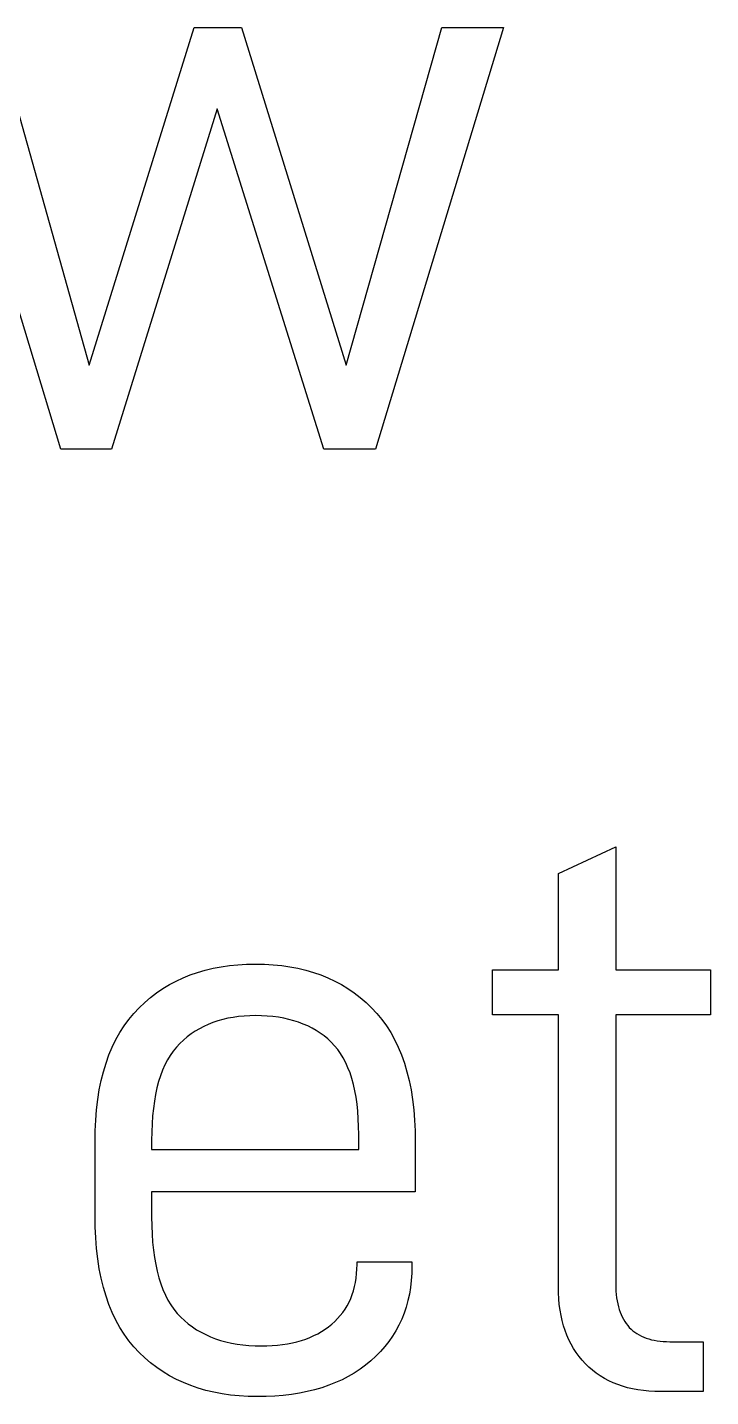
# Model space of a CAD drawing. Header units: millimetres. Extents: x 120 to 180, y -156 to -28.
# Drawn here: x 137.533 to 139.706, y -100.93 to -96.575 of the extents above; entities that cross this region are included whole.
import ezdxf

# ---------------------------------------------------------------- set-up
doc = ezdxf.new("R2010")
doc.units = ezdxf.units.MM
doc.layers.add('F.Silkscreen', color=41, linetype='CONTINUOUS', true_color=0xf2eda1)

msp = doc.modelspace()

# ---------------------------------------------------------------- linework, layer by layer
at = {"layer": 'F.Silkscreen', "linetype": 'CONTINUOUS'}
for p, q in [((137.639711, -97.916789), (137.232252, -96.575327)), ((137.428044, -96.575327), (137.72967, -97.649545)), ((137.72967, -97.649545), (138.063044, -96.575327)), ((138.063044, -96.575327), (138.213857, -96.575327)), ((138.213857, -96.575327), (138.547233, -97.649545)), ((138.547233, -97.649545), (138.851503, -96.575327)), ((139.047295, -96.575327), (138.639836, -97.916789)), ((138.851503, -96.575327), (139.047295, -96.575327)), ((138.137128, -96.834625), (137.801107, -97.916789)), ((138.475795, -97.916789), (138.137128, -96.834625)), ((137.801107, -97.916789), (137.639711, -97.916789)), ((138.639836, -97.916789), (138.475795, -97.916789)), ((139.221921, -99.265781), (139.404484, -99.181107)), ((139.404484, -99.181107), (139.404484, -99.57269)), ((139.221921, -99.57269), (139.221921, -99.265781)), ((138.028303, -99.598132), (138.051106, -99.58891)), ((138.051106, -99.58891), (138.074614, -99.580772)), ((138.074614, -99.580772), (138.098824, -99.57372)), ((138.098824, -99.57372), (138.123738, -99.567754)), ((138.123738, -99.567754), (138.149354, -99.562872)), ((138.149354, -99.562872), (138.175672, -99.559075)), ((138.175672, -99.559075), (138.202693, -99.556363)), ((138.202693, -99.556363), (138.230414, -99.554736)), ((138.230414, -99.554736), (138.258837, -99.554194)), ((138.258837, -99.554194), (138.287254, -99.554736)), ((138.287254, -99.554736), (138.314958, -99.556363)), ((138.314958, -99.556363), (138.341949, -99.559075)), ((138.341949, -99.559075), (138.368226, -99.562872)), ((138.368226, -99.562872), (138.393791, -99.567754)), ((138.393791, -99.567754), (138.418642, -99.57372)), ((138.418642, -99.57372), (138.44278, -99.580772)), ((138.44278, -99.580772), (138.466205, -99.58891)), ((138.466205, -99.58891), (138.488917, -99.598132)), ((139.0129, -99.715596), (139.0129, -99.57269)), ((139.0129, -99.57269), (139.221921, -99.57269)), ((139.404484, -99.57269), (139.706109, -99.57269)), ((139.706109, -99.57269), (139.706109, -99.715596)), ((137.944136, -99.645879), (137.96412, -99.632314)), ((137.96412, -99.632314), (137.98481, -99.619834)), ((137.98481, -99.619834), (138.006204, -99.60844)), ((138.006204, -99.60844), (138.028303, -99.598132)), ((138.488917, -99.598132), (138.510915, -99.60844)), ((138.510915, -99.60844), (138.532201, -99.619834)), ((138.532201, -99.619834), (138.552773, -99.632314)), ((138.552773, -99.632314), (138.572632, -99.645879)), ((137.88842, -99.693091), (137.906285, -99.676268)), ((137.906285, -99.676268), (137.924858, -99.66053)), ((137.924858, -99.66053), (137.944136, -99.645879)), ((138.572632, -99.645879), (138.591778, -99.66053)), ((138.591778, -99.66053), (138.610211, -99.676268)), ((138.610211, -99.676268), (138.627931, -99.693091)), ((137.855579, -99.730148), (137.871453, -99.711035)), ((137.871453, -99.711035), (137.88842, -99.693091)), ((138.20443, -99.721348), (138.187247, -99.723771)), ((138.222089, -99.719618), (138.20443, -99.721348)), ((138.240224, -99.718579), (138.222089, -99.719618)), ((138.258837, -99.718233), (138.240224, -99.718579)), ((138.277776, -99.718564), (138.258837, -99.718233)), ((138.296194, -99.719555), (138.277776, -99.718564)), ((138.314092, -99.721208), (138.296194, -99.719555)), ((138.33147, -99.723522), (138.314092, -99.721208)), ((138.627931, -99.693091), (138.644752, -99.711035)), ((138.644752, -99.711035), (138.660487, -99.730148)), ((139.221921, -99.715596), (139.0129, -99.715596)), ((139.221921, -100.580765), (139.221921, -99.715596)), ((139.706109, -99.715596), (139.404484, -99.715596)), ((139.404484, -99.715596), (139.404484, -100.572818)), ((137.827107, -99.771879), (137.840796, -99.750429)), ((137.840796, -99.750429), (137.855579, -99.730148)), ((138.080272, -99.760116), (138.066886, -99.768078)), ((138.094131, -99.752847), (138.080272, -99.760116)), ((138.108464, -99.746271), (138.094131, -99.752847)), ((138.123271, -99.740386), (138.108464, -99.746271)), ((138.138553, -99.735194), (138.123271, -99.740386)), ((138.154309, -99.730694), (138.138553, -99.735194)), ((138.17054, -99.726887), (138.154309, -99.730694)), ((138.187247, -99.723771), (138.17054, -99.726887)), ((138.348328, -99.726497), (138.33147, -99.723522)), ((138.364668, -99.730134), (138.348328, -99.726497)), ((138.380489, -99.734433), (138.364668, -99.730134)), ((138.395792, -99.739393), (138.380489, -99.734433)), ((138.410578, -99.745015), (138.395792, -99.739393)), ((138.424845, -99.751299), (138.410578, -99.745015)), ((138.438596, -99.758245), (138.424845, -99.751299)), ((138.45183, -99.765852), (138.438596, -99.758245)), ((138.660487, -99.730148), (138.675138, -99.750429)), ((138.675138, -99.750429), (138.688703, -99.771879)), ((137.803006, -99.818284), (137.81451, -99.794498)), ((137.81451, -99.794498), (137.827107, -99.771879)), ((138.018066, -99.806846), (138.007158, -99.81844)), ((138.029563, -99.796115), (138.018066, -99.806846)), ((138.041532, -99.786077), (138.029563, -99.796115)), ((138.053973, -99.776731), (138.041532, -99.786077)), ((138.066886, -99.768078), (138.053973, -99.776731)), ((138.464548, -99.774123), (138.45183, -99.765852)), ((138.47675, -99.783055), (138.464548, -99.774123)), ((138.488436, -99.79265), (138.47675, -99.783055)), ((138.499608, -99.802907), (138.488436, -99.79265)), ((138.510181, -99.813975), (138.499608, -99.802907)), ((138.688703, -99.771879), (138.701183, -99.794498)), ((138.701183, -99.794498), (138.712577, -99.818284)), ((137.783281, -99.869362), (137.792596, -99.843239)), ((137.792596, -99.843239), (137.803006, -99.818284)), ((137.987462, -99.844698), (137.978672, -99.859361)), ((137.996957, -99.831058), (137.987462, -99.844698)), ((138.007158, -99.81844), (137.996957, -99.831058)), ((138.520072, -99.826015), (138.510181, -99.813975)), ((138.52928, -99.839026), (138.520072, -99.826015)), ((138.537807, -99.853009), (138.52928, -99.839026)), ((138.712577, -99.818284), (138.722887, -99.843239)), ((138.722887, -99.843239), (138.732111, -99.869362)), ((137.77506, -99.896654), (137.783281, -99.869362)), ((137.963209, -99.891755), (137.956535, -99.909486)), ((137.970588, -99.875046), (137.963209, -99.891755)), ((137.978672, -99.859361), (137.970588, -99.875046)), ((138.545651, -99.867964), (138.537807, -99.853009)), ((138.552814, -99.88389), (138.545651, -99.867964)), ((138.559294, -99.900788), (138.552814, -99.88389)), ((138.732111, -99.869362), (138.74025, -99.896654)), ((137.761902, -99.954742), (137.767933, -99.925114)), ((137.767933, -99.925114), (137.77506, -99.896654)), ((137.950565, -99.92824), (137.945298, -99.948016)), ((137.956535, -99.909486), (137.950565, -99.92824)), ((138.565092, -99.918658), (138.559294, -99.900788)), ((138.570208, -99.937499), (138.565092, -99.918658)), ((138.574642, -99.957312), (138.570208, -99.937499)), ((138.74025, -99.896654), (138.747304, -99.925114)), ((138.747304, -99.925114), (138.753273, -99.954742)), ((137.756967, -99.985537), (137.761902, -99.954742)), ((137.940735, -99.968816), (137.936875, -99.990638)), ((137.945298, -99.948016), (137.940735, -99.968816)), ((138.578394, -99.978097), (138.574642, -99.957312)), ((138.581463, -99.999853), (138.578394, -99.978097)), ((138.753273, -99.954742), (138.758156, -99.985537)), ((137.750385, -100.050633), (137.753128, -100.017501)), ((137.753128, -100.017501), (137.756967, -99.985537)), ((137.933718, -100.013483), (137.931263, -100.037351)), ((137.936875, -99.990638), (137.933718, -100.013483)), ((138.583851, -100.022581), (138.581463, -99.999853)), ((138.585556, -100.046281), (138.583851, -100.022581)), ((138.758156, -99.985537), (138.761954, -100.017501)), ((138.761954, -100.017501), (138.764667, -100.050633)), ((137.748739, -100.084933), (137.750385, -100.050633)), ((137.92951, -100.062242), (137.928458, -100.088155)), ((137.931263, -100.037351), (137.92951, -100.062242)), ((138.586579, -100.070952), (138.585556, -100.046281)), ((138.764667, -100.050633), (138.766295, -100.084933)), ((137.748273, -100.115091), (137.748739, -100.084933)), ((137.928458, -100.088155), (137.928108, -100.115091)), ((138.58692, -100.096595), (138.586579, -100.070952)), ((138.58692, -100.144207), (138.58692, -100.096595)), ((138.766295, -100.084933), (138.766838, -100.120401)), ((137.74819, -100.120401), (137.748273, -100.115091)), ((137.74819, -100.35322), (137.74819, -100.120401)), ((137.928108, -100.115091), (137.928108, -100.144207)), ((137.928108, -100.144207), (138.58692, -100.144207)), ((138.766838, -100.120401), (138.766838, -100.27913)), ((138.766838, -100.27913), (137.928108, -100.27913)), ((137.928108, -100.27913), (137.928108, -100.35853)), ((137.748739, -100.389651), (137.74819, -100.35322)), ((137.928108, -100.35853), (137.92847, -100.386435)), ((137.750385, -100.424863), (137.748739, -100.389651)), ((137.92847, -100.386435), (137.929558, -100.413276)), ((137.929558, -100.413276), (137.931371, -100.439054)), ((137.753128, -100.458856), (137.750385, -100.424863)), ((137.756967, -100.49163), (137.753128, -100.458856)), ((137.931371, -100.439054), (137.933908, -100.463769)), ((137.761902, -100.523185), (137.756967, -100.49163)), ((137.933908, -100.463769), (137.937169, -100.48742)), ((137.937169, -100.48742), (137.941154, -100.510006)), ((138.581629, -100.509312), (138.581629, -100.5014)), ((138.581629, -100.5014), (138.756254, -100.5014)), ((138.756254, -100.5014), (138.756254, -100.514622)), ((137.767933, -100.55352), (137.761902, -100.523185)), ((137.941154, -100.510006), (137.945861, -100.531529)), ((137.945861, -100.531529), (137.951292, -100.551987)), ((138.578785, -100.553102), (138.580365, -100.538919)), ((138.580365, -100.538919), (138.581313, -100.524322)), ((138.581313, -100.524322), (138.581629, -100.509312)), ((138.755742, -100.537811), (138.754207, -100.560423)), ((138.756254, -100.514622), (138.755742, -100.537811)), ((137.77506, -100.582635), (137.767933, -100.55352)), ((137.783281, -100.610531), (137.77506, -100.582635)), ((137.951292, -100.551987), (137.957445, -100.571382)), ((137.957445, -100.571382), (137.96432, -100.589711)), ((137.96432, -100.589711), (137.971917, -100.606976)), ((138.566155, -100.605696), (138.570258, -100.593168)), ((138.570258, -100.593168), (138.573731, -100.580226)), ((138.573731, -100.580226), (138.576573, -100.566871)), ((138.576573, -100.566871), (138.578785, -100.553102)), ((138.751649, -100.582457), (138.748068, -100.603912)), ((138.754207, -100.560423), (138.751649, -100.582457)), ((139.222256, -100.600011), (139.221921, -100.580765)), ((139.404484, -100.572818), (139.404653, -100.584049)), ((139.404653, -100.584049), (139.405157, -100.594924)), ((137.792596, -100.637207), (137.783281, -100.610531)), ((137.971917, -100.606976), (137.980235, -100.623176)), ((137.980235, -100.623176), (137.989274, -100.638311)), ((138.550068, -100.640797), (138.556059, -100.62951)), ((138.556059, -100.62951), (138.561422, -100.61781)), ((138.561422, -100.61781), (138.566155, -100.605696)), ((138.743464, -100.62479), (138.737836, -100.645089)), ((138.748068, -100.603912), (138.743464, -100.62479)), ((139.223261, -100.61873), (139.222256, -100.600011)), ((139.224937, -100.636923), (139.223261, -100.61873)), ((139.405157, -100.594924), (139.405998, -100.605442)), ((139.405998, -100.605442), (139.407175, -100.615604)), ((139.407175, -100.615604), (139.408688, -100.62541)), ((139.408688, -100.62541), (139.410538, -100.634859)), ((139.410538, -100.634859), (139.412724, -100.643951)), ((137.803006, -100.662663), (137.792596, -100.637207)), ((137.81451, -100.686899), (137.803006, -100.662663)), ((137.989274, -100.638311), (137.999033, -100.652381)), ((137.999033, -100.652381), (138.009513, -100.665385)), ((138.009513, -100.665385), (138.020712, -100.677324)), ((138.020712, -100.677324), (138.032553, -100.68838)), ((138.519819, -100.681807), (138.528323, -100.672175)), ((138.528323, -100.672175), (138.536199, -100.662129)), ((138.536199, -100.662129), (138.543448, -100.65167)), ((138.543448, -100.65167), (138.550068, -100.640797)), ((138.731186, -100.66481), (138.723512, -100.683953)), ((138.737836, -100.645089), (138.731186, -100.66481)), ((139.227283, -100.654589), (139.224937, -100.636923)), ((139.230301, -100.671728), (139.227283, -100.654589)), ((139.23399, -100.688341), (139.230301, -100.671728)), ((139.412724, -100.643951), (139.415245, -100.652687)), ((139.415245, -100.652687), (139.418103, -100.661067)), ((139.418103, -100.661067), (139.421297, -100.66909)), ((139.421297, -100.66909), (139.424826, -100.676756)), ((139.424826, -100.676756), (139.428692, -100.684066)), ((137.827107, -100.709916), (137.81451, -100.686899)), ((137.840796, -100.731712), (137.827107, -100.709916)), ((138.032553, -100.68838), (138.044958, -100.698723)), ((138.044958, -100.698723), (138.057925, -100.708351)), ((138.057925, -100.708351), (138.071454, -100.717267)), ((138.071454, -100.717267), (138.085545, -100.725468)), ((138.456733, -100.729921), (138.468516, -100.723204)), ((138.468516, -100.723204), (138.47981, -100.71595)), ((138.47981, -100.71595), (138.490616, -100.708158)), ((138.490616, -100.708158), (138.500931, -100.699829)), ((138.500931, -100.699829), (138.510689, -100.691025)), ((138.510689, -100.691025), (138.519819, -100.681807)), ((138.705094, -100.720502), (138.694351, -100.737909)), ((138.714814, -100.702517), (138.705094, -100.720502)), ((138.723512, -100.683953), (138.714814, -100.702517)), ((139.238351, -100.704427), (139.23399, -100.688341)), ((139.243385, -100.719987), (139.238351, -100.704427)), ((139.249092, -100.73502), (139.243385, -100.719987)), ((139.428692, -100.684066), (139.432893, -100.69102)), ((139.432893, -100.69102), (139.43743, -100.697617)), ((139.43743, -100.697617), (139.442303, -100.703857)), ((139.442303, -100.703857), (139.447512, -100.709741)), ((139.447512, -100.709741), (139.453056, -100.715268)), ((139.453056, -100.715268), (139.458936, -100.720439)), ((139.458936, -100.720439), (139.465151, -100.725253)), ((137.855579, -100.752288), (137.840796, -100.731712)), ((137.871453, -100.771643), (137.855579, -100.752288)), ((138.085545, -100.725468), (138.100196, -100.732956)), ((138.100196, -100.732956), (138.115406, -100.739731)), ((138.115406, -100.739731), (138.131176, -100.745793)), ((138.131176, -100.745793), (138.147503, -100.751141)), ((138.147503, -100.751141), (138.164388, -100.755776)), ((138.164388, -100.755776), (138.18183, -100.759697)), ((138.18183, -100.759697), (138.199827, -100.762906)), ((138.199827, -100.762906), (138.218379, -100.765401)), ((138.218379, -100.765401), (138.237485, -100.767184)), ((138.237485, -100.767184), (138.257145, -100.768253)), ((138.312109, -100.767535), (138.328757, -100.766191)), ((138.328757, -100.766191), (138.344922, -100.764311)), ((138.344922, -100.764311), (138.3606, -100.761893)), ((138.3606, -100.761893), (138.375794, -100.758937)), ((138.375794, -100.758937), (138.390501, -100.755444)), ((138.390501, -100.755444), (138.404722, -100.751414)), ((138.404722, -100.751414), (138.418456, -100.746847)), ((138.418456, -100.746847), (138.431703, -100.741742)), ((138.431703, -100.741742), (138.444462, -100.7361)), ((138.444462, -100.7361), (138.456733, -100.729921)), ((138.682584, -100.754736), (138.669794, -100.770985)), ((138.694351, -100.737909), (138.682584, -100.754736)), ((139.255472, -100.749526), (139.249092, -100.73502)), ((139.262525, -100.763506), (139.255472, -100.749526)), ((139.270252, -100.776959), (139.262525, -100.763506)), ((139.465151, -100.725253), (139.471702, -100.729711)), ((139.471702, -100.729711), (139.478588, -100.733812)), ((139.478588, -100.733812), (139.48581, -100.737556)), ((139.48581, -100.737556), (139.493367, -100.740944)), ((139.493367, -100.740944), (139.501259, -100.743976)), ((139.501259, -100.743976), (139.509487, -100.74665)), ((139.509487, -100.74665), (139.518049, -100.748968)), ((139.518049, -100.748968), (139.526947, -100.75093)), ((139.526947, -100.75093), (139.53618, -100.752535)), ((139.53618, -100.752535), (139.545748, -100.753783)), ((139.545748, -100.753783), (139.555651, -100.754675)), ((139.555651, -100.754675), (139.565889, -100.755209)), ((139.565889, -100.755209), (139.576462, -100.755388)), ((139.576462, -100.755388), (139.682296, -100.755388)), ((139.682296, -100.755388), (139.682296, -100.914152)), ((137.88842, -100.789778), (137.871453, -100.771643)), ((137.906307, -100.806761), (137.88842, -100.789778)), ((137.924944, -100.822649), (137.906307, -100.806761)), ((138.257145, -100.768253), (138.277358, -100.768609)), ((138.277358, -100.768609), (138.294975, -100.768341)), ((138.294975, -100.768341), (138.312109, -100.767535)), ((138.641145, -100.801745), (138.625286, -100.816256)), ((138.655981, -100.786655), (138.641145, -100.801745)), ((138.669794, -100.770985), (138.655981, -100.786655)), ((139.278654, -100.789885), (139.270252, -100.776959)), ((139.287731, -100.802285), (139.278654, -100.789885)), ((139.297482, -100.814158), (139.287731, -100.802285)), ((137.94433, -100.83744), (137.924944, -100.822649)), ((137.964463, -100.851135), (137.94433, -100.83744)), ((137.985344, -100.863734), (137.964463, -100.851135)), ((138.590993, -100.842921), (138.572684, -100.85492)), ((138.608527, -100.830033), (138.590993, -100.842921)), ((138.625286, -100.816256), (138.608527, -100.830033)), ((139.30791, -100.825504), (139.297482, -100.814158)), ((139.318936, -100.836235), (139.30791, -100.825504)), ((139.330484, -100.846274), (139.318936, -100.836235)), ((139.342554, -100.855622), (139.330484, -100.846274)), ((138.006972, -100.875238), (137.985344, -100.863734)), ((138.029345, -100.885645), (138.006972, -100.875238)), ((138.052462, -100.894957), (138.029345, -100.885645)), ((138.076325, -100.903173), (138.052462, -100.894957)), ((138.491696, -100.894023), (138.469512, -100.901577)), ((138.513106, -100.885581), (138.491696, -100.894023)), ((138.53374, -100.876249), (138.513106, -100.885581)), ((138.5536, -100.866029), (138.53374, -100.876249)), ((138.572684, -100.85492), (138.5536, -100.866029)), ((139.355147, -100.864278), (139.342554, -100.855622)), ((139.368265, -100.872242), (139.355147, -100.864278)), ((139.381907, -100.879514), (139.368265, -100.872242)), ((139.396074, -100.886094), (139.381907, -100.879514)), ((139.410768, -100.891981), (139.396074, -100.886094)), ((139.425989, -100.897177), (139.410768, -100.891981)), ((139.441738, -100.90168), (139.425989, -100.897177)), ((138.10093, -100.910294), (138.076325, -100.903173)), ((138.126278, -100.916319), (138.10093, -100.910294)), ((138.152368, -100.921248), (138.126278, -100.916319)), ((138.179198, -100.925082), (138.152368, -100.921248)), ((138.206769, -100.92782), (138.179198, -100.925082)), ((138.23508, -100.929463), (138.206769, -100.92782)), ((138.264129, -100.930011), (138.23508, -100.929463)), ((138.292515, -100.929567), (138.264129, -100.930011)), ((138.320126, -100.928234), (138.292515, -100.929567)), ((138.346961, -100.926013), (138.320126, -100.928234)), ((138.373022, -100.922903), (138.346961, -100.926013)), ((138.398307, -100.918905), (138.373022, -100.922903)), ((138.422817, -100.914017), (138.398307, -100.918905)), ((138.446552, -100.908241), (138.422817, -100.914017)), ((138.469512, -100.901577), (138.446552, -100.908241)), ((139.458015, -100.90549), (139.441738, -100.90168)), ((139.474822, -100.908608), (139.458015, -100.90549)), ((139.492159, -100.911034), (139.474822, -100.908608)), ((139.510027, -100.912766), (139.492159, -100.911034)), ((139.528427, -100.913806), (139.510027, -100.912766)), ((139.547359, -100.914152), (139.528427, -100.913806)), ((139.682296, -100.914152), (139.547359, -100.914152))]:
    msp.add_line(p, q, dxfattribs=at)

doc.saveas('drawing.dxf')
